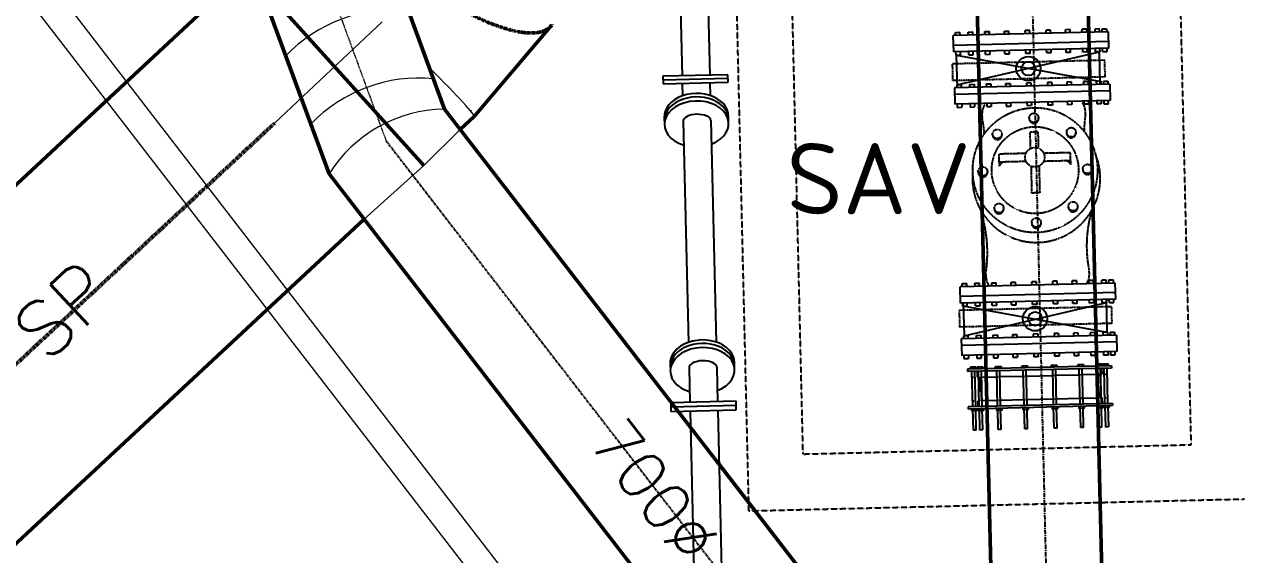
# Model space of a CAD drawing. Header units: inches. Extents: x 0 to 235202, y 0 to 184293.
# Drawn here: x 139176 to 145776, y 121278 to 124143 of the extents above; entities that cross this region are included whole.
import ezdxf
from ezdxf.enums import TextEntityAlignment as Align

# ---------------------------------------------------------------- set-up
doc = ezdxf.new("R2010")
doc.units = ezdxf.units.IN
doc.header["$MEASUREMENT"] = 0
for name, pattern in [('CENTER', [2, 1.25, -0.25, 0.25, -0.25]), ('HIDDEN', [0.375, 0.25, -0.125]), ('PHANTOM2', [1.25, 0.625, -0.125, 0.125, -0.125, 0.125, -0.125])]:
    doc.linetypes.add(name, pattern=pattern)
for name, color, linetype, lineweight in [('.5', 8, 'Continuous', 0), ('DIM', 251, 'Continuous', 0), ('hid', 8, 'HIDDEN', 0), ('PLC WIRE', 7, 'Continuous', 0)]:
    doc.layers.add(name, color=color, linetype=linetype, lineweight=lineweight)
for name, color, linetype in [('1', 1, 'CENTER'), ('GRID_TXT45', 4, 'Continuous'), ('M-X-BKGD', 8, 'Continuous'), ('sleeve type coupling', 1, 'Continuous'), ('steel elbow 45deg', 3, 'Continuous'), ('text', 3, 'Continuous'), ('WINDOW ELEV', 3, 'Continuous')]:
    doc.layers.add(name, color=color, linetype=linetype)
doc.styles.add('ISO', font='isocpeur.ttf')
doc.styles.add('SIMPLEX', font='simplex.shx')
doc.styles.get("Standard").update_dxf_attribs({"font": 'arial.ttf'})
doc.linetypes.add('FENCE_LINE', pattern='A,0.5,-0.1,["X",Standard,S=0.1,R=0,X=-0.02,Y=-0.05],-0.1', length=0.7)

# ---------------------------------------------------------------- blocks, each defined once
blk = doc.blocks.new('FLOOR PLAN REV 2')
at = {"layer": '.5', "color": 8, "linetype": 'CENTER', "ltscale": 5}
blk.add_line((65680.7, 226004.2), (66657.5, 223341.6), dxfattribs=at)
at = {"color": 8, "linetype": 'CENTER', "ltscale": 20}
blk.add_line((70240.4, 220534.4), (70110, 225964.1), dxfattribs=at)
at = {"color": 8}
for p, q in [((69897.1, 223931.2), (69921.4, 223931.8)), ((69897.1, 223931.2), (69921.4, 223931.8)), ((69897.5, 223914), (69897.1, 223931.2)), ((69897.5, 223914), (69897.1, 223931.2)), ((69921.8, 223914.6), (69921.4, 223931.8)), ((69921.8, 223914.6), (69921.4, 223931.8)), ((70002.2, 223933.8), (70026.5, 223934.3)), ((70002.2, 223933.8), (70026.5, 223934.3)), ((70002.6, 223916.5), (70002.2, 223933.8)), ((70002.6, 223916.5), (70002.2, 223933.8)), ((70026.9, 223917.1), (70026.5, 223934.3)), ((70026.9, 223917.1), (70026.5, 223934.3)), ((70139.2, 223937), (70115, 223936.5)), ((70139.2, 223937), (70115, 223936.5)), ((70115.4, 223919.2), (70115, 223936.5)), ((70115.4, 223919.2), (70115, 223936.5)), ((70139.7, 223919.8), (70139.2, 223937)), ((70139.7, 223919.8), (70139.2, 223937)), ((70252, 223939.8), (70227.8, 223939.2)), ((70252, 223939.8), (70227.8, 223939.2)), ((70228.2, 223921.9), (70227.8, 223939.2)), ((70228.2, 223921.9), (70227.8, 223939.2)), ((70252.4, 223922.5), (70252, 223939.8)), ((70252.4, 223922.5), (70252, 223939.8)), ((70357.1, 223942.3), (70332.9, 223941.7)), ((70357.1, 223942.3), (70332.9, 223941.7)), ((70333.3, 223924.5), (70332.9, 223941.7)), ((70333.3, 223924.5), (70332.9, 223941.7)), ((70357.5, 223925), (70357.1, 223942.3)), ((70357.5, 223925), (70357.1, 223942.3)), ((70447.4, 223944.4), (70423.2, 223943.9)), ((70447.4, 223944.4), (70423.2, 223943.9)), ((70423.6, 223926.6), (70423.2, 223943.9)), ((70423.6, 223926.6), (70423.2, 223943.9)), ((70447.8, 223927.2), (70447.4, 223944.4)), ((70447.8, 223927.2), (70447.4, 223944.4)), ((70516.6, 223946.1), (70492.4, 223945.5)), ((70516.6, 223946.1), (70492.4, 223945.5)), ((70492.8, 223928.3), (70492.4, 223945.5)), ((70492.8, 223928.3), (70492.4, 223945.5)), ((70517, 223928.9), (70516.6, 223946.1)), ((70517, 223928.9), (70516.6, 223946.1)), ((70530.6, 223946.4), (70554.9, 223947)), ((70530.6, 223946.4), (70554.9, 223947)), ((70531.1, 223929.2), (70530.6, 223946.4)), ((70531.1, 223929.2), (70530.6, 223946.4)), ((70554.9, 223947), (70555.3, 223929.8)), ((70554.9, 223947), (70555.3, 223929.8)), ((70565.6, 223930), (69725.9, 223909.9)), ((70565.6, 223930), (69725.9, 223909.9)), ((69728, 223821.2), (69725.9, 223909.9)), ((69728, 223821.2), (69725.9, 223909.9)), ((70566.9, 223877.4), (69727.1, 223857.2)), ((70566.9, 223877.4), (69727.1, 223857.2)), ((69737.6, 223927.4), (69761.9, 223928)), ((69737.6, 223927.4), (69761.9, 223928)), ((69738, 223910.2), (69737.6, 223927.4)), ((69738, 223910.2), (69737.6, 223927.4)), ((69762.3, 223910.8), (69761.9, 223928)), ((69762.3, 223910.8), (69761.9, 223928)), ((69806.9, 223929.1), (69831.1, 223929.6)), ((69806.9, 223929.1), (69831.1, 223929.6)), ((69807.3, 223911.8), (69806.9, 223929.1)), ((69807.3, 223911.8), (69806.9, 223929.1)), ((69831.5, 223912.4), (69831.1, 223929.6)), ((69831.5, 223912.4), (69831.1, 223929.6)), ((70567.8, 223841.4), (70565.6, 223930)), ((70567.8, 223841.4), (70565.6, 223930)), ((70567.8, 223841.4), (69728, 223821.2)), ((70567.8, 223841.4), (69728, 223821.2)), ((69740.6, 223804.3), (69740.2, 223821.5)), ((69740.6, 223804.3), (69740.2, 223821.5)), ((69740.6, 223804.3), (69764.8, 223804.9)), ((69740.6, 223804.3), (69764.8, 223804.9)), ((69743.9, 223804.4), (70523.5, 223662.3)), ((69748.2, 223626.4), (69743.9, 223804.4)), ((69743.9, 223804.4), (70523.5, 223662.3)), ((69748.2, 223626.4), (69743.9, 223804.4)), ((69744.4, 223643.6), (70516.2, 223822.9)), ((69744.4, 223643.6), (70516.2, 223822.9)), ((69764.8, 223804.9), (69764.4, 223822.1)), ((69764.8, 223804.9), (69764.4, 223822.1)), ((69809.8, 223806), (69809.4, 223823.2)), ((69809.8, 223806), (69809.4, 223823.2)), ((69809.8, 223806), (69834.1, 223806.5)), ((69809.8, 223806), (69834.1, 223806.5)), ((69834.1, 223806.5), (69833.6, 223823.8)), ((69834.1, 223806.5), (69833.6, 223823.8)), ((69900.1, 223808.1), (69899.7, 223825.4)), ((69900.1, 223808.1), (69899.7, 223825.4)), ((69900.1, 223808.1), (69924.3, 223808.7)), ((69900.1, 223808.1), (69924.3, 223808.7)), ((69924.3, 223808.7), (69923.9, 223825.9)), ((69924.3, 223808.7), (69923.9, 223825.9)), ((70005.2, 223810.7), (70004.8, 223827.9)), ((70005.2, 223810.7), (70004.8, 223827.9)), ((70005.2, 223810.7), (70029.4, 223811.2)), ((70005.2, 223810.7), (70029.4, 223811.2)), ((70029.4, 223811.2), (70029, 223828.5)), ((70029.4, 223811.2), (70029, 223828.5)), ((70118, 223813.4), (70117.6, 223830.6)), ((70118, 223813.4), (70117.6, 223830.6)), ((70142.2, 223813.9), (70118, 223813.4)), ((70142.2, 223813.9), (70118, 223813.4)), ((70142.2, 223813.9), (70141.8, 223831.2)), ((70142.2, 223813.9), (70141.8, 223831.2)), ((70230.8, 223816.1), (70230.3, 223833.3)), ((70230.8, 223816.1), (70230.3, 223833.3)), ((70255, 223816.7), (70230.8, 223816.1)), ((70255, 223816.7), (70230.8, 223816.1)), ((70255, 223816.7), (70254.6, 223833.9)), ((70255, 223816.7), (70254.6, 223833.9)), ((70335.9, 223818.6), (70335.4, 223835.8)), ((70335.9, 223818.6), (70335.4, 223835.8)), ((70360.1, 223819.2), (70335.9, 223818.6)), ((70360.1, 223819.2), (70335.9, 223818.6)), ((70360.1, 223819.2), (70359.7, 223836.4)), ((70360.1, 223819.2), (70359.7, 223836.4)), ((70426.1, 223820.8), (70425.7, 223838)), ((70426.1, 223820.8), (70425.7, 223838)), ((70450.3, 223821.3), (70426.1, 223820.8)), ((70450.3, 223821.3), (70426.1, 223820.8)), ((70450.3, 223821.3), (70449.9, 223838.6)), ((70450.3, 223821.3), (70449.9, 223838.6)), ((70495.4, 223822.4), (70494.9, 223839.7)), ((70495.4, 223822.4), (70494.9, 223839.7)), ((70519.6, 223823), (70495.4, 223822.4)), ((70519.6, 223823), (70495.4, 223822.4)), ((70520.5, 223645), (70516.2, 223822.9)), ((70520.5, 223645), (70516.2, 223822.9)), ((70519.6, 223823), (70519.2, 223840.2)), ((70519.6, 223823), (70519.2, 223840.2)), ((70533.6, 223823.3), (70533.2, 223840.6)), ((70533.6, 223823.3), (70533.2, 223840.6)), ((70533.6, 223823.3), (70557.8, 223823.9)), ((70533.6, 223823.3), (70557.8, 223823.9)), ((70557.8, 223823.9), (70557.4, 223841.2)), ((70557.8, 223823.9), (70557.4, 223841.2)), ((69745.1, 223757.2), (69721.9, 223756.7)), ((69745.1, 223757.2), (69721.9, 223756.7)), ((70545, 223776.4), (70517.4, 223775.8)), ((70545, 223776.4), (70517.4, 223775.8)), ((69747.2, 223666.9), (69724.1, 223666.4)), ((69747.2, 223666.9), (69724.1, 223666.4)), ((70547.2, 223686.2), (70519.5, 223685.5)), ((70547.2, 223686.2), (70519.5, 223685.5)), ((70572.4, 223647.1), (69732.7, 223627)), ((70572.4, 223647.1), (69732.7, 223627)), ((69732.7, 223627), (69734.8, 223539)), ((69732.7, 223627), (69734.8, 223539)), ((70573.3, 223611.1), (69733.5, 223591)), ((70573.3, 223611.1), (69733.5, 223591)), ((69744.4, 223644.5), (69768.6, 223645.1)), ((69744.4, 223644.5), (69768.6, 223645.1)), ((69744.4, 223644.5), (69744.8, 223627.3)), ((69744.4, 223644.5), (69744.8, 223627.3)), ((69768.6, 223645.1), (69769.1, 223627.8)), ((69768.6, 223645.1), (69769.1, 223627.8)), ((69813.7, 223646.1), (69837.9, 223646.7)), ((69813.7, 223646.1), (69837.9, 223646.7)), ((69813.7, 223646.1), (69814.1, 223628.9)), ((69813.7, 223646.1), (69814.1, 223628.9)), ((69837.9, 223646.7), (69838.3, 223629.5)), ((69837.9, 223646.7), (69838.3, 223629.5)), ((69903.9, 223648.3), (69928.2, 223648.9)), ((69903.9, 223648.3), (69928.2, 223648.9)), ((69903.9, 223648.3), (69904.3, 223631.1)), ((69903.9, 223648.3), (69904.3, 223631.1)), ((69928.2, 223648.9), (69928.6, 223631.7)), ((69928.2, 223648.9), (69928.6, 223631.7)), ((70009, 223650.8), (70033.3, 223651.4)), ((70009, 223650.8), (70033.3, 223651.4)), ((70009, 223650.8), (70009.4, 223633.6)), ((70009, 223650.8), (70009.4, 223633.6)), ((70033.3, 223651.4), (70033.7, 223634.2)), ((70033.3, 223651.4), (70033.7, 223634.2)), ((70146, 223654.1), (70121.8, 223653.5)), ((70146, 223654.1), (70121.8, 223653.5)), ((70121.8, 223653.5), (70122.2, 223636.3)), ((70121.8, 223653.5), (70122.2, 223636.3)), ((70146, 223654.1), (70146.5, 223636.9)), ((70146, 223654.1), (70146.5, 223636.9)), ((70258.8, 223656.8), (70234.6, 223656.3)), ((70258.8, 223656.8), (70234.6, 223656.3)), ((70234.6, 223656.3), (70235, 223639)), ((70234.6, 223656.3), (70235, 223639)), ((70258.8, 223656.8), (70259.2, 223639.6)), ((70258.8, 223656.8), (70259.2, 223639.6)), ((70363.9, 223659.4), (70339.7, 223658.8)), ((70363.9, 223659.4), (70339.7, 223658.8)), ((70339.7, 223658.8), (70340.1, 223641.5)), ((70339.7, 223658.8), (70340.1, 223641.5)), ((70363.9, 223659.4), (70364.3, 223642.1)), ((70363.9, 223659.4), (70364.3, 223642.1)), ((70454.2, 223661.5), (70429.9, 223660.9)), ((70454.2, 223661.5), (70429.9, 223660.9)), ((70429.9, 223660.9), (70430.4, 223643.7)), ((70429.9, 223660.9), (70430.4, 223643.7)), ((70454.2, 223661.5), (70454.6, 223644.3)), ((70454.2, 223661.5), (70454.6, 223644.3)), ((70523.4, 223663.2), (70499.2, 223662.6)), ((70523.4, 223663.2), (70499.2, 223662.6)), ((70499.2, 223662.6), (70499.6, 223645.4)), ((70499.2, 223662.6), (70499.6, 223645.4)), ((70523.4, 223663.2), (70523.8, 223646)), ((70523.4, 223663.2), (70523.8, 223646)), ((70537.4, 223663.5), (70561.7, 223664.1)), ((70537.4, 223663.5), (70561.7, 223664.1)), ((70537.4, 223663.5), (70537.8, 223646.3)), ((70537.4, 223663.5), (70537.8, 223646.3)), ((70561.7, 223664.1), (70562.1, 223646.9)), ((70561.7, 223664.1), (70562.1, 223646.9)), ((70572.4, 223647.1), (70574.5, 223559.2)), ((70572.4, 223647.1), (70574.5, 223559.2)), ((70574.5, 223559.2), (69734.8, 223539)), ((70574.5, 223559.2), (69734.8, 223539)), ((69746.9, 223539.3), (69747.4, 223522)), ((69746.9, 223539.3), (69747.4, 223522)), ((69771.2, 223539.9), (69771.6, 223522.6)), ((69771.2, 223539.9), (69771.6, 223522.6)), ((69816.2, 223540.9), (69816.6, 223523.7)), ((69816.2, 223540.9), (69816.6, 223523.7)), ((69840.4, 223541.5), (69840.8, 223524.3)), ((69840.4, 223541.5), (69840.8, 223524.3)), ((69906.4, 223543.1), (69906.9, 223525.9)), ((69906.4, 223543.1), (69906.9, 223525.9)), ((69930.7, 223543.7), (69931.1, 223526.5)), ((69930.7, 223543.7), (69931.1, 223526.5)), ((70011.5, 223545.6), (70012, 223528.4)), ((70011.5, 223545.6), (70012, 223528.4)), ((70035.8, 223546.2), (70036.2, 223529)), ((70035.8, 223546.2), (70036.2, 223529)), ((70124.3, 223548.3), (70124.7, 223531.1)), ((70124.3, 223548.3), (70124.7, 223531.1)), ((70148.6, 223548.9), (70149, 223531.7)), ((70148.6, 223548.9), (70149, 223531.7)), ((70237.1, 223551), (70237.5, 223533.8)), ((70237.1, 223551), (70237.5, 223533.8)), ((70261.4, 223551.6), (70261.8, 223534.4)), ((70261.4, 223551.6), (70261.8, 223534.4)), ((70342.2, 223553.6), (70342.6, 223536.3)), ((70342.2, 223553.6), (70342.6, 223536.3)), ((70366.9, 223536.9), (70342.6, 223536.3)), ((70366.9, 223536.9), (70342.6, 223536.3)), ((70366.5, 223554.2), (70366.9, 223536.9)), ((70366.5, 223554.2), (70366.9, 223536.9)), ((70432.5, 223555.7), (70432.9, 223538.5)), ((70432.5, 223555.7), (70432.9, 223538.5)), ((70457.1, 223539.1), (70432.9, 223538.5)), ((70457.1, 223539.1), (70432.9, 223538.5)), ((70456.7, 223556.3), (70457.1, 223539.1)), ((70456.7, 223556.3), (70457.1, 223539.1)), ((70501.7, 223557.4), (70502.1, 223540.2)), ((70501.7, 223557.4), (70502.1, 223540.2)), ((70526.4, 223540.8), (70502.1, 223540.2)), ((70526.4, 223540.8), (70502.1, 223540.2)), ((70526, 223558), (70526.4, 223540.8)), ((70526, 223558), (70526.4, 223540.8)), ((70540, 223558.3), (70540.4, 223541.1)), ((70540, 223558.3), (70540.4, 223541.1)), ((70540.4, 223541.1), (70564.6, 223541.7)), ((70540.4, 223541.1), (70564.6, 223541.7)), ((70564.6, 223541.7), (70564.2, 223558.9)), ((70564.6, 223541.7), (70564.2, 223558.9)), ((69747.4, 223522), (69771.6, 223522.6)), ((69747.4, 223522), (69771.6, 223522.6)), ((69816.6, 223523.7), (69840.8, 223524.3)), ((69816.6, 223523.7), (69840.8, 223524.3)), ((69906.9, 223525.9), (69931.1, 223526.5)), ((69906.9, 223525.9), (69931.1, 223526.5)), ((70012, 223528.4), (70036.2, 223529)), ((70012, 223528.4), (70036.2, 223529)), ((70149, 223531.7), (70124.7, 223531.1)), ((70149, 223531.7), (70124.7, 223531.1)), ((70261.8, 223534.4), (70237.5, 223533.8)), ((70261.8, 223534.4), (70237.5, 223533.8)), ((70601.9, 222572.5), (69762.1, 222552.4)), ((70601.9, 222572.5), (69762.1, 222552.4)), ((69764.3, 222464.4), (69762.1, 222552.4)), ((69764.3, 222464.4), (69762.1, 222552.4)), ((69773.9, 222569.9), (69798.1, 222570.5)), ((69773.9, 222569.9), (69798.1, 222570.5)), ((69774.3, 222552.7), (69773.9, 222569.9)), ((69774.3, 222552.7), (69773.9, 222569.9)), ((69798.5, 222553.2), (69798.1, 222570.5)), ((69798.5, 222553.2), (69798.1, 222570.5)), ((69843.1, 222571.6), (69867.4, 222572.1)), ((69843.1, 222571.6), (69867.4, 222572.1)), ((69843.6, 222554.3), (69843.1, 222571.6)), ((69843.6, 222554.3), (69843.1, 222571.6)), ((69867.8, 222554.9), (69867.4, 222572.1)), ((69867.8, 222554.9), (69867.4, 222572.1)), ((69933.4, 222573.7), (69957.6, 222574.3)), ((69933.4, 222573.7), (69957.6, 222574.3)), ((69933.8, 222556.5), (69933.4, 222573.7)), ((69933.8, 222556.5), (69933.4, 222573.7)), ((69958, 222557.1), (69957.6, 222574.3)), ((69958, 222557.1), (69957.6, 222574.3)), ((70038.5, 222576.2), (70062.7, 222576.8)), ((70038.5, 222576.2), (70062.7, 222576.8)), ((70038.9, 222559), (70038.5, 222576.2)), ((70038.9, 222559), (70038.5, 222576.2)), ((70063.1, 222559.6), (70062.7, 222576.8)), ((70063.1, 222559.6), (70062.7, 222576.8)), ((70175.5, 222579.5), (70151.3, 222579)), ((70175.5, 222579.5), (70151.3, 222579)), ((70151.7, 222561.7), (70151.3, 222579)), ((70151.7, 222561.7), (70151.3, 222579)), ((70175.9, 222562.3), (70175.5, 222579.5)), ((70175.9, 222562.3), (70175.5, 222579.5)), ((70288.3, 222582.2), (70264.1, 222581.7)), ((70288.3, 222582.2), (70264.1, 222581.7)), ((70264.5, 222564.4), (70264.1, 222581.7)), ((70264.5, 222564.4), (70264.1, 222581.7)), ((70288.7, 222565), (70288.3, 222582.2)), ((70288.7, 222565), (70288.3, 222582.2)), ((70393.4, 222584.8), (70369.2, 222584.2)), ((70393.4, 222584.8), (70369.2, 222584.2)), ((70369.6, 222567), (70369.2, 222584.2)), ((70369.6, 222567), (70369.2, 222584.2)), ((70393.8, 222567.5), (70393.4, 222584.8)), ((70393.8, 222567.5), (70393.4, 222584.8)), ((70483.7, 222586.9), (70459.4, 222586.4)), ((70483.7, 222586.9), (70459.4, 222586.4)), ((70459.8, 222569.1), (70459.4, 222586.4)), ((70459.8, 222569.1), (70459.4, 222586.4)), ((70484.1, 222569.7), (70483.7, 222586.9)), ((70484.1, 222569.7), (70483.7, 222586.9)), ((70552.9, 222588.6), (70528.7, 222588)), ((70552.9, 222588.6), (70528.7, 222588)), ((70529.1, 222570.8), (70528.7, 222588)), ((70529.1, 222570.8), (70528.7, 222588)), ((70553.3, 222571.4), (70552.9, 222588.6)), ((70553.3, 222571.4), (70552.9, 222588.6)), ((70566.9, 222588.9), (70591.1, 222589.5)), ((70566.9, 222588.9), (70591.1, 222589.5)), ((70567.3, 222571.7), (70566.9, 222588.9)), ((70567.3, 222571.7), (70566.9, 222588.9)), ((70591.1, 222589.5), (70591.6, 222572.3)), ((70591.1, 222589.5), (70591.6, 222572.3)), ((70604, 222484.6), (70601.9, 222572.5)), ((70604, 222484.6), (70601.9, 222572.5)), ((70603.2, 222520.5), (69763.4, 222500.4)), ((70603.2, 222520.5), (69763.4, 222500.4)), ((70604, 222484.6), (69764.3, 222464.4)), ((70604, 222484.6), (69764.3, 222464.4)), ((70372.1, 222461.8), (70371.7, 222479)), ((70372.1, 222461.8), (70371.7, 222479)), ((70396.3, 222462.3), (70395.9, 222479.6)), ((70396.3, 222462.3), (70395.9, 222479.6)), ((70462.4, 222463.9), (70461.9, 222481.1)), ((70462.4, 222463.9), (70461.9, 222481.1)), ((70486.6, 222464.5), (70486.2, 222481.7)), ((70486.6, 222464.5), (70486.2, 222481.7)), ((70531.6, 222465.6), (70531.2, 222482.8)), ((70531.6, 222465.6), (70531.2, 222482.8)), ((70552, 222484.2), (70556.3, 222306.3)), ((70552, 222484.2), (70556.3, 222306.3)), ((70555.8, 222466.2), (70555.4, 222483.4)), ((70555.8, 222466.2), (70555.4, 222483.4)), ((70569.8, 222466.5), (70569.4, 222483.7)), ((70569.8, 222466.5), (70569.4, 222483.7)), ((70594.1, 222467.1), (70593.7, 222484.3)), ((70594.1, 222467.1), (70593.7, 222484.3)), ((69780.7, 222425.2), (69757.6, 222424.6)), ((69780.7, 222425.2), (69757.6, 222424.6)), ((69776.8, 222447.5), (69776.4, 222464.7)), ((69776.8, 222447.5), (69776.4, 222464.7)), ((69776.8, 222448.3), (70556.3, 222306.3)), ((69776.8, 222448.3), (70556.3, 222306.3)), ((69776.8, 222447.5), (69801.1, 222448)), ((69776.8, 222447.5), (69801.1, 222448)), ((69779.8, 222465.7), (69784, 222287.7)), ((69779.8, 222465.7), (69784, 222287.7)), ((69784, 222287.7), (70555.8, 222467.1)), ((69784, 222287.7), (70555.8, 222467.1)), ((69801.1, 222448), (69800.6, 222465.3)), ((69801.1, 222448), (69800.6, 222465.3)), ((69846.1, 222449.1), (69845.7, 222466.4)), ((69846.1, 222449.1), (69845.7, 222466.4)), ((69846.1, 222449.1), (69870.3, 222449.7)), ((69846.1, 222449.1), (69870.3, 222449.7)), ((69870.3, 222449.7), (69869.9, 222466.9)), ((69870.3, 222449.7), (69869.9, 222466.9)), ((69936.3, 222451.3), (69935.9, 222468.5)), ((69936.3, 222451.3), (69935.9, 222468.5)), ((69936.3, 222451.3), (69960.6, 222451.9)), ((69936.3, 222451.3), (69960.6, 222451.9)), ((69960.6, 222451.9), (69960.2, 222469.1)), ((69960.6, 222451.9), (69960.2, 222469.1)), ((70041.4, 222453.8), (70041, 222471)), ((70041.4, 222453.8), (70041, 222471)), ((70041.4, 222453.8), (70065.7, 222454.4)), ((70041.4, 222453.8), (70065.7, 222454.4)), ((70065.7, 222454.4), (70065.3, 222471.6)), ((70065.7, 222454.4), (70065.3, 222471.6)), ((70154.2, 222456.5), (70153.8, 222473.7)), ((70154.2, 222456.5), (70153.8, 222473.7)), ((70178.5, 222457.1), (70154.2, 222456.5)), ((70178.5, 222457.1), (70154.2, 222456.5)), ((70178.5, 222457.1), (70178, 222474.3)), ((70178.5, 222457.1), (70178, 222474.3)), ((70267, 222459.2), (70266.6, 222476.5)), ((70267, 222459.2), (70266.6, 222476.5)), ((70291.2, 222459.8), (70267, 222459.2)), ((70291.2, 222459.8), (70267, 222459.2)), ((70291.2, 222459.8), (70290.8, 222477)), ((70291.2, 222459.8), (70290.8, 222477)), ((70396.3, 222462.3), (70372.1, 222461.8)), ((70396.3, 222462.3), (70372.1, 222461.8)), ((70486.6, 222464.5), (70462.4, 222463.9)), ((70486.6, 222464.5), (70462.4, 222463.9)), ((70555.8, 222466.2), (70531.6, 222465.6)), ((70555.8, 222466.2), (70531.6, 222465.6)), ((70580.7, 222444.4), (70553, 222443.7)), ((70580.7, 222444.4), (70553, 222443.7)), ((70569.8, 222466.5), (70594.1, 222467.1)), ((70569.8, 222466.5), (70594.1, 222467.1)), ((70582.9, 222354.1), (70555.2, 222353.4)), ((70582.9, 222354.1), (70555.2, 222353.4)), ((69782.9, 222334.9), (69759.7, 222334.3)), ((69782.9, 222334.9), (69759.7, 222334.3)), ((70608.7, 222290.3), (69768.9, 222270.1)), ((70608.7, 222290.3), (69768.9, 222270.1)), ((69780.7, 222287.6), (69804.9, 222288.2)), ((69780.7, 222287.6), (69804.9, 222288.2)), ((69780.7, 222287.6), (69781.1, 222270.4)), ((69780.7, 222287.6), (69781.1, 222270.4)), ((69804.9, 222288.2), (69805.3, 222271)), ((69804.9, 222288.2), (69805.3, 222271)), ((69849.9, 222289.3), (69874.2, 222289.9)), ((69849.9, 222289.3), (69874.2, 222289.9)), ((69849.9, 222289.3), (69850.3, 222272.1)), ((69849.9, 222289.3), (69850.3, 222272.1)), ((69874.2, 222289.9), (69874.6, 222272.7)), ((69874.2, 222289.9), (69874.6, 222272.7)), ((69940.2, 222291.5), (69964.4, 222292)), ((69940.2, 222291.5), (69964.4, 222292)), ((69940.2, 222291.5), (69940.6, 222274.2)), ((69940.2, 222291.5), (69940.6, 222274.2)), ((69964.4, 222292), (69964.8, 222274.8)), ((69964.4, 222292), (69964.8, 222274.8)), ((70045.3, 222294), (70069.5, 222294.6)), ((70045.3, 222294), (70069.5, 222294.6)), ((70045.3, 222294), (70045.7, 222276.8)), ((70045.3, 222294), (70045.7, 222276.8)), ((70069.5, 222294.6), (70069.9, 222277.3)), ((70069.5, 222294.6), (70069.9, 222277.3)), ((70182.3, 222297.3), (70158.1, 222296.7)), ((70182.3, 222297.3), (70158.1, 222296.7)), ((70158.1, 222296.7), (70158.5, 222279.5)), ((70158.1, 222296.7), (70158.5, 222279.5)), ((70182.3, 222297.3), (70182.7, 222280.1)), ((70182.3, 222297.3), (70182.7, 222280.1)), ((70295.1, 222300), (70270.8, 222299.4)), ((70295.1, 222300), (70270.8, 222299.4)), ((70270.8, 222299.4), (70271.3, 222282.2)), ((70270.8, 222299.4), (70271.3, 222282.2)), ((70295.1, 222300), (70295.5, 222282.8)), ((70295.1, 222300), (70295.5, 222282.8)), ((70400.2, 222302.5), (70375.9, 222301.9)), ((70400.2, 222302.5), (70375.9, 222301.9)), ((70375.9, 222301.9), (70376.4, 222284.7)), ((70375.9, 222301.9), (70376.4, 222284.7)), ((70400.2, 222302.5), (70400.6, 222285.3)), ((70400.2, 222302.5), (70400.6, 222285.3)), ((70490.4, 222304.7), (70466.2, 222304.1)), ((70490.4, 222304.7), (70466.2, 222304.1)), ((70466.2, 222304.1), (70466.6, 222286.9)), ((70466.2, 222304.1), (70466.6, 222286.9)), ((70490.4, 222304.7), (70490.8, 222287.4)), ((70490.4, 222304.7), (70490.8, 222287.4)), ((70559.7, 222306.3), (70535.4, 222305.8)), ((70559.7, 222306.3), (70535.4, 222305.8)), ((70535.4, 222305.8), (70535.9, 222288.5)), ((70535.4, 222305.8), (70535.9, 222288.5)), ((70559.7, 222306.3), (70560.1, 222289.1)), ((70559.7, 222306.3), (70560.1, 222289.1)), ((70573.7, 222306.7), (70597.9, 222307.3)), ((70573.7, 222306.7), (70597.9, 222307.3)), ((70573.7, 222306.7), (70574.1, 222289.4)), ((70573.7, 222306.7), (70574.1, 222289.4)), ((70597.9, 222307.3), (70598.3, 222290)), ((70597.9, 222307.3), (70598.3, 222290)), ((70608.7, 222290.3), (70610.8, 222201.6)), ((70608.7, 222290.3), (70610.8, 222201.6)), ((69768.9, 222270.1), (69771.1, 222181.5)), ((69768.9, 222270.1), (69771.1, 222181.5)), ((70609.5, 222254.3), (69769.8, 222234.1)), ((70609.5, 222254.3), (69769.8, 222234.1)), ((70610.8, 222201.6), (69771.1, 222181.5)), ((70610.8, 222201.6), (69771.1, 222181.5)), ((69783.2, 222181.8), (69783.6, 222164.5)), ((69783.2, 222181.8), (69783.6, 222164.5)), ((69783.6, 222164.5), (69807.9, 222165.1)), ((69783.6, 222164.5), (69807.9, 222165.1)), ((69807.4, 222182.4), (69807.9, 222165.1)), ((69807.4, 222182.4), (69807.9, 222165.1)), ((69852.5, 222183.4), (69852.9, 222166.2)), ((69852.5, 222183.4), (69852.9, 222166.2)), ((69852.9, 222166.2), (69877.1, 222166.8)), ((69852.9, 222166.2), (69877.1, 222166.8)), ((69876.7, 222184), (69877.1, 222166.8)), ((69876.7, 222184), (69877.1, 222166.8)), ((69942.7, 222185.6), (69943.1, 222168.4)), ((69942.7, 222185.6), (69943.1, 222168.4)), ((69943.1, 222168.4), (69967.4, 222169)), ((69943.1, 222168.4), (69967.4, 222169)), ((69966.9, 222186.2), (69967.4, 222169)), ((69966.9, 222186.2), (69967.4, 222169)), ((70047.8, 222188.1), (70048.2, 222170.9)), ((70047.8, 222188.1), (70048.2, 222170.9)), ((70048.2, 222170.9), (70072.5, 222171.5)), ((70048.2, 222170.9), (70072.5, 222171.5)), ((70072, 222188.7), (70072.5, 222171.5)), ((70072, 222188.7), (70072.5, 222171.5)), ((70160.6, 222190.8), (70161, 222173.6)), ((70160.6, 222190.8), (70161, 222173.6)), ((70185.2, 222174.2), (70161, 222173.6)), ((70185.2, 222174.2), (70161, 222173.6)), ((70184.8, 222191.4), (70185.2, 222174.2)), ((70184.8, 222191.4), (70185.2, 222174.2)), ((70273.4, 222193.5), (70273.8, 222176.3)), ((70273.4, 222193.5), (70273.8, 222176.3)), ((70298, 222176.9), (70273.8, 222176.3)), ((70298, 222176.9), (70273.8, 222176.3)), ((70297.6, 222194.1), (70298, 222176.9)), ((70297.6, 222194.1), (70298, 222176.9)), ((70378.5, 222196.1), (70378.9, 222178.8)), ((70378.5, 222196.1), (70378.9, 222178.8)), ((70403.1, 222179.4), (70378.9, 222178.8)), ((70403.1, 222179.4), (70378.9, 222178.8)), ((70402.7, 222196.6), (70403.1, 222179.4)), ((70402.7, 222196.6), (70403.1, 222179.4)), ((70468.7, 222198.2), (70469.2, 222181)), ((70468.7, 222198.2), (70469.2, 222181)), ((70493.4, 222181.6), (70469.2, 222181)), ((70493.4, 222181.6), (70469.2, 222181)), ((70493, 222198.8), (70493.4, 222181.6)), ((70493, 222198.8), (70493.4, 222181.6)), ((70538, 222199.9), (70538.4, 222182.7)), ((70538, 222199.9), (70538.4, 222182.7)), ((70562.6, 222183.2), (70538.4, 222182.7)), ((70562.6, 222183.2), (70538.4, 222182.7)), ((70562.2, 222200.5), (70562.6, 222183.2)), ((70562.2, 222200.5), (70562.6, 222183.2)), ((70576.2, 222200.8), (70576.6, 222183.6)), ((70576.2, 222200.8), (70576.6, 222183.6)), ((70576.6, 222183.6), (70600.9, 222184.2)), ((70576.6, 222183.6), (70600.9, 222184.2)), ((70600.9, 222184.2), (70600.5, 222201.4)), ((70600.9, 222184.2), (70600.5, 222201.4))]:
    blk.add_line(p, q, dxfattribs=at)
at = {"color": 8, "linetype": 'HIDDEN'}
for p, q in [((69724.1, 223666.4), (69721.9, 223756.7)), ((69724.1, 223666.4), (69721.9, 223756.7)), ((70517.4, 223775.8), (69745.1, 223757.2)), ((70517.4, 223775.8), (69745.1, 223757.2)), ((70547.2, 223686.2), (70545, 223776.4)), ((70547.2, 223686.2), (70545, 223776.4)), ((70519.5, 223685.5), (69747.2, 223666.9)), ((70519.5, 223685.5), (69747.2, 223666.9)), ((69757.6, 222424.6), (69759.7, 222334.3)), ((69757.6, 222424.6), (69759.7, 222334.3)), ((70553, 222443.7), (69780.7, 222425.2)), ((70553, 222443.7), (69780.7, 222425.2)), ((70580.7, 222444.4), (70582.9, 222354.1)), ((70580.7, 222444.4), (70582.9, 222354.1)), ((70555.2, 222353.4), (69782.9, 222334.9)), ((70555.2, 222353.4), (69782.9, 222334.9))]:
    blk.add_line(p, q, dxfattribs=at)
at = {"color": 8, "linetype": 'PHANTOM2', "ltscale": 20}
blk.add_line((66657.5, 223341.6), (70165.4, 218809.2), dxfattribs=at)
at = {"color": 8}
for centre, radius in [((70132.1, 223731.4), 65.7), ((70132.1, 223731.4), 65.7), ((70132.1, 223731.4), 37.5), ((70132.1, 223731.4), 37.5), ((70168.2, 222379.3), 65.7), ((70168.2, 222379.3), 65.7), ((70168.2, 222379.3), 37.5), ((70168.2, 222379.3), 37.5)]:
    blk.add_circle(centre, radius, dxfattribs=at)
at = {"layer": '1', "color": 8, "linetype": 'HIDDEN', "ltscale": 5}
for p, q in [((68620.6, 221340.8), (68536.6, 224839.4)), ((71012.7, 221698.4), (70943.1, 224597.1)), ((68913.3, 221648), (68843.7, 224546.7)), ((68913.3, 221648), (71012.7, 221698.4)), ((68620.6, 221340.8), (71301.2, 221405.2))]:
    blk.add_line(p, q, dxfattribs=at)
at = {"layer": '1', "color": 8}
for p, q in [((70185.2, 223388.9), (70141.6, 223387.8)), ((70185.2, 223388.9), (70141.6, 223387.8)), ((70143.8, 223299.5), (70141.6, 223387.8)), ((70143.8, 223299.5), (70141.6, 223387.8)), ((70187.3, 223300.6), (70185.2, 223388.9)), ((70187.3, 223300.6), (70185.2, 223388.9)), ((70118.3, 223272.8), (69973.2, 223269.3)), ((70118.3, 223272.8), (69973.2, 223269.3)), ((70214, 223275.1), (70359.1, 223278.6)), ((70214, 223275.1), (70359.1, 223278.6)), ((70360.1, 223235.1), (70359.1, 223278.6)), ((70360.1, 223235.1), (70359.1, 223278.6)), ((69974.2, 223225.8), (69973.2, 223269.3)), ((69974.2, 223225.8), (69973.2, 223269.3)), ((70119.3, 223229.3), (69974.2, 223225.8)), ((70119.3, 223229.3), (69974.2, 223225.8)), ((69974.2, 223225.8), (69974.7, 223204.3)), ((69974.2, 223225.8), (69974.7, 223204.3)), ((70189.6, 223204.9), (70193.1, 223059.8)), ((70189.6, 223204.9), (70193.1, 223059.8)), ((70215, 223231.6), (70360.1, 223235.1)), ((70215, 223231.6), (70360.1, 223235.1)), ((70360.1, 223235.1), (70360.7, 223213.6)), ((70360.1, 223235.1), (70360.7, 223213.6)), ((70146.1, 223203.8), (70149.5, 223058.7)), ((70146.1, 223203.8), (70149.5, 223058.7)), ((70193.1, 223059.8), (70149.5, 223058.7)), ((70193.1, 223059.8), (70149.5, 223058.7))]:
    blk.add_line(p, q, dxfattribs=at)
for centre, radius in [((70168.3, 223182.6), 337.5), ((70168.3, 223182.6), 337.5), ((70161.5, 223465.8), 24.9), ((70161.5, 223465.8), 24.9), ((70168.3, 223182.6), 234.7), ((70168.3, 223182.6), 234.7), ((69963.3, 223378.1), 24.9), ((69963.3, 223378.1), 24.9), ((70363.8, 223387.7), 24.9), ((70363.8, 223387.7), 24.9), ((70166.7, 223252.2), 52.6), ((70166.7, 223252.2), 52.6), ((70451.5, 223189.4), 24.9), ((70451.5, 223189.4), 24.9), ((69885.2, 223175.8), 24.9), ((69885.2, 223175.8), 24.9), ((70373.4, 222987.2), 24.9), ((70373.4, 222987.2), 24.9), ((69972.9, 222977.6), 24.9), ((69972.9, 222977.6), 24.9), ((70175.1, 222899.5), 24.9), ((70175.1, 222899.5), 24.9)]:
    blk.add_circle(centre, radius, dxfattribs=at)
for centre, radius, start, end in [((69995.1, 223481.1), 114.4, 151.65722, 186.65723), ((69995.1, 223481.1), 114.4, 151.65722, 186.65723), ((70334.5, 223492.1), 106.4, 354.23003, 31.75049), ((70334.5, 223492.1), 106.4, 354.23003, 31.75049), ((71121.2, 223377.8), 688.7, 171.34911, 178.78127), ((71121.2, 223377.8), 688.7, 171.34911, 178.78127), ((69150.8, 223320.5), 745.4, 4.51201, 11.40091), ((69150.8, 223320.5), 745.4, 4.51201, 11.40091), ((70161.7, 223460.8), 25.4, 169.93095, 12.82004), ((70161.7, 223460.8), 25.4, 169.93095, 12.82004), ((69963.4, 223373), 25.4, 169.93095, 12.82004), ((69963.4, 223373), 25.4, 169.93095, 12.82004), ((70363.9, 223382.6), 25.4, 169.93095, 12.82004), ((70363.9, 223382.6), 25.4, 169.93095, 12.82004), ((70174.8, 223137.7), 345.8, 173.88039, 22.49914), ((70174.8, 223137.7), 345.8, 173.88039, 22.49914), ((70007.4, 223191.9), 35, 98.39712, 159.08503), ((70007.4, 223191.9), 35, 98.39712, 159.08503), ((70328.6, 223199.6), 35, 23.66596, 84.35388), ((70328.6, 223199.6), 35, 23.66596, 84.35388), ((69885.3, 223170.8), 25.4, 169.93095, 12.82004), ((69885.3, 223170.8), 25.4, 169.93095, 12.82004), ((70451.6, 223184.4), 25.4, 169.93095, 12.82004), ((70451.6, 223184.4), 25.4, 169.93095, 12.82004), ((69164.8, 222736.6), 745.4, 351.35008, 18.08825), ((69164.8, 222736.6), 745.4, 351.35008, 18.08825), ((69973, 222972.6), 25.4, 169.93095, 12.82004), ((69973, 222972.6), 25.4, 169.93095, 12.82004), ((70373.5, 222982.2), 25.4, 169.93095, 12.82004), ((70373.5, 222982.2), 25.4, 169.93095, 12.82004), ((71135.7, 222773.9), 688.7, 164.0075, 191.40188), ((71135.7, 222773.9), 688.7, 164.0075, 191.40188), ((70175.3, 222894.4), 25.4, 169.93095, 12.82004), ((70175.3, 222894.4), 25.4, 169.93095, 12.82004), ((70015.9, 222616.7), 114.4, 176.09376, 211.09378), ((70015.9, 222616.7), 114.4, 176.09376, 211.09378), ((70355.4, 222622), 106.4, 331.0005, 8.52096), ((70355.4, 222622), 106.4, 331.0005, 8.52096)]:
    blk.add_arc(centre, radius, start, end, dxfattribs=at)
at = {"layer": 'DIM', "color": 8, "linetype": 'Continuous', "ltscale": 25}
blk.add_line((95240.9, 184797.7), (56488.5, 235024.3), dxfattribs=at)
at = {"layer": 'DIM', "color": 8, "linetype": 'FENCE_LINE', "ltscale": 25}
blk.add_line((95051.5, 184797.7), (56369.7, 234932.7), dxfattribs=at)
at = {"layer": 'DIM', "color": 8, "lineweight": 50}
for p, q in [((65987, 226201.6), (66973.9, 223511.4)), ((65378.1, 225809), (66349.2, 223161.8)), ((69930, 220964), (69826.9, 225257.5)), ((69930, 220964), (69826.9, 225257.1)), ((70532, 220887.4), (70426.8, 225271.5)), ((70532, 220887.4), (70426.8, 225271.5)), ((61525.1, 220187.2), (65934.1, 224293.3)), ((65905.5, 224266.7), (66861.1, 223208.4)), ((67135.1, 223472.7), (67549.5, 223960.6)), ((67135.1, 223472.7), (67549.5, 223960.6)), ((66973.9, 223511.4), (69455, 220305.6)), ((67058.9, 223401.6), (67134.9, 223472.5)), ((67058.9, 223401.6), (67134.9, 223472.5)), ((66349.2, 223161.8), (69758.2, 218754.6)), ((62470.2, 219128.4), (66538.5, 222917.1)), ((68458.9, 221592.7), (69455, 220305.6))]:
    blk.add_line(p, q, dxfattribs=at)
at = {"layer": 'DIM', "color": 8, "linetype": 'Continuous'}
blk.add_line((66637.2, 223984.5), (66055, 223436.3), dxfattribs=at)
at = {"layer": 'DIM', "color": 8, "linetype": 'PHANTOM2', "lineweight": 50, "ltscale": 20}
blk.add_line((61986.6, 219647.7), (66054.9, 223436.4), dxfattribs=at)
at = {"layer": 'DIM', "color": 8}
for p, q in [((66861.1, 223208.4), (67058.9, 223401.6)), ((66538.5, 222917.1), (66861.1, 223208.4))]:
    blk.add_line(p, q, dxfattribs=at)
at = {"layer": 'DIM', "color": 8, "linetype": 'Continuous', "ltscale": 10}
for p, q in [((69896.8, 222349.2), (69890.2, 222623)), ((70496.6, 222363.6), (70490, 222637.4)), ((70501.5, 222160.3), (70496.9, 222351.6)), ((70501.5, 222160.3), (70496.9, 222351.6)), ((69901.6, 222145.9), (69897, 222337.2)), ((69901.6, 222145.9), (69897, 222337.2)), ((69905.4, 221987.4), (69901.9, 222133.9)), ((69905.4, 221987.4), (69901.9, 222133.9)), ((69905.4, 221987.4), (69901.9, 222133.9)), ((69905.4, 221987.4), (69901.9, 222133.9)), ((69905.4, 221987.4), (69901.9, 222133.9)), ((70505.3, 222001.8), (70501.7, 222148.3)), ((70505.3, 222001.8), (70501.7, 222148.3))]:
    blk.add_line(p, q, dxfattribs=at)
at = {"layer": 'DIM', "color": 8, "ltscale": 2000}
for centre, radius, start, end in [((66699.1, 223243.6), 806.5, 84.4078, 136.38747), ((66834.7, 222874), 806.5, 84.4078, 136.38747), ((66982.4, 222766.1), 746.7, 90.69259, 147.99778)]:
    blk.add_arc(centre, radius, start, end, dxfattribs=at)
at = {"layer": 'DIM', "color": 8, "linetype": 'PHANTOM2', "lineweight": 50, "ltscale": 20}
for major_axis, ratio, start_param, end_param in [((571, -423.4), 0.337663, 4.388108, 5.958551), ((-571, 423.4), 0.337663, 2.817312, 3.163877), ((571, -423.4), 0.337686, 5.958873, 5.958932)]:
    blk.add_ellipse((66982.7, 224389.3), major_axis=major_axis, ratio=ratio, start_param=start_param, end_param=end_param, dxfattribs=at)
at = {"layer": 'DIM', "color": 8}
for centre, major_axis, ratio, start_param, end_param in [((66982.7, 224389.3), (571, -423.4), 0.337663, 4.388108, 5.958551), ((66982.7, 224389.3), (-571, 423.4), 0.337663, 2.817312, 3.163877), ((66621.1, 223963.5), (-513.8, 491), 0.036941, 3.139435, 4.194849)]:
    blk.add_ellipse(centre, major_axis=major_axis, ratio=ratio, start_param=start_param, end_param=end_param, dxfattribs=at)
at = {"layer": 'DIM', "color": 8, "lineweight": 50}
for centre, major_axis, ratio, start_param, end_param in [((66982.7, 224389.3), (571, -423.4), 0.337686, 5.958873, 5.958932), ((66621.1, 223963.5), (-513.8, 491), 0.036946, 3.445658, 3.445736), ((66621.1, 223963.5), (-513.8, 491), 0.036946, 3.445658, 3.445736)]:
    blk.add_ellipse(centre, major_axis=major_axis, ratio=ratio, start_param=start_param, end_param=end_param, dxfattribs=at)
at = {"layer": 'DIM', "color": 8, "linetype": 'PHANTOM2', "lineweight": 50, "ltscale": 20}
blk.add_open_spline([(67478.4, 223926.5), (67478.4, 223926.5), (67478.3, 223926.5), (67478.3, 223926.5)], degree=3, dxfattribs=at)
at = {"layer": 'DIM', "color": 8, "lineweight": 50}
for points in [[(67478.4, 223926.5), (67478.4, 223926.5), (67478.3, 223926.5), (67478.3, 223926.5)], [(67116.8, 223500.8), (67116.8, 223500.8), (67116.8, 223500.8), (67116.8, 223500.8)], [(67116.8, 223500.8), (67116.8, 223500.8), (67116.8, 223500.8), (67116.8, 223500.8)]]:
    blk.add_open_spline(points, degree=3, dxfattribs=at)
at = {"layer": 'hid', "color": 8, "ltscale": 0.1}
for p, q in [((69862.7, 222063.7), (69878.7, 222064.1)), ((69862.7, 222063.7), (69878.7, 222064.1)), ((69862.7, 222063.7), (69878.7, 222064.1)), ((69862.7, 222063.7), (69878.7, 222064.1)), ((69869, 222063.9), (69872.1, 221936.5)), ((69869, 222063.9), (69872.1, 221936.5)), ((70506.7, 222079.2), (70522.7, 222079.6)), ((70522.7, 222079.6), (70506.7, 222079.2)), ((70506.7, 222079.2), (70522.7, 222079.6)), ((70522.7, 222079.6), (70506.7, 222079.2)), ((70516.4, 222079.4), (70519.4, 221952)), ((70516.4, 222079.4), (70519.4, 221952)), ((70509.8, 221951.8), (70525.8, 221952.2)), ((70525.8, 221952.2), (70509.8, 221951.8)), ((70509.8, 221951.8), (70525.8, 221952.2)), ((70525.8, 221952.2), (70509.8, 221951.8)), ((69865.8, 221936.4), (69881.8, 221936.7)), ((69865.8, 221936.4), (69881.7, 221936.7)), ((69865.8, 221936.4), (69881.8, 221936.7)), ((69865.8, 221936.4), (69881.7, 221936.7))]:
    blk.add_line(p, q, dxfattribs=at)
at = {"layer": 'sleeve type coupling', "color": 8}
for p, q in [((70581.5, 222125), (69801.8, 222106.3)), ((70581.5, 222125), (69801.8, 222106.3)), ((69801.8, 222106.3), (69802, 222094.3)), ((69801.8, 222106.3), (69802, 222094.3)), ((70581.8, 222113), (69802, 222094.3)), ((70581.8, 222113), (69802, 222094.3)), ((69849.4, 222117.7), (69818.6, 222117)), ((69849.4, 222117.7), (69818.6, 222117)), ((69818.8, 222106.7), (69818.6, 222117)), ((69818.8, 222106.7), (69818.6, 222117)), ((69826.3, 222117.2), (69826.5, 222106.9)), ((69826.3, 222117.2), (69826.5, 222106.9)), ((69831.1, 221903.5), (69826.5, 222094.9)), ((69831.1, 221903.5), (69826.5, 222094.9)), ((69841.7, 222117.5), (69842, 222107.2)), ((69841.7, 222117.5), (69842, 222107.2)), ((69847.1, 221903.9), (69842.5, 222095.2)), ((69847.1, 221903.9), (69842.5, 222095.2)), ((69849.4, 222117.7), (69849.7, 222107.4)), ((69849.4, 222117.7), (69849.7, 222107.4)), ((69884.8, 222118.6), (69854, 222117.8)), ((69884.8, 222118.6), (69854, 222117.8)), ((69854.2, 222107.5), (69854, 222117.8)), ((69854.2, 222107.5), (69854, 222117.8)), ((69857, 222063.6), (69856.3, 222095.6)), ((69857, 222063.6), (69856.3, 222095.6)), ((69861.7, 222118), (69861.9, 222107.7)), ((69861.7, 222118), (69861.9, 222107.7)), ((69866.5, 221904.4), (69861.9, 222095.7)), ((69866.5, 221904.4), (69861.9, 222095.7)), ((69877.1, 222118.4), (69877.4, 222108.1)), ((69877.1, 222118.4), (69877.4, 222108.1)), ((69882.5, 221904.7), (69877.9, 222096.1)), ((69882.5, 221904.7), (69877.9, 222096.1)), ((69884.8, 222118.6), (69885.1, 222108.3)), ((69884.8, 222118.6), (69885.1, 222108.3)), ((69984, 222120.9), (69953.1, 222120.2)), ((69984, 222120.9), (69953.1, 222120.2)), ((69953.4, 222109.9), (69953.1, 222120.2)), ((69953.4, 222109.9), (69953.1, 222120.2)), ((69960.9, 222120.4), (69961.1, 222110.1)), ((69960.9, 222120.4), (69961.1, 222110.1)), ((69965.7, 221906.7), (69961.1, 222098.1)), ((69965.7, 221906.7), (69961.1, 222098.1)), ((69976.3, 222120.8), (69976.5, 222110.5)), ((69976.3, 222120.8), (69976.5, 222110.5)), ((69981.7, 221907.1), (69977.1, 222098.5)), ((69981.7, 221907.1), (69977.1, 222098.5)), ((69984, 222120.9), (69984.2, 222110.6)), ((69984, 222120.9), (69984.2, 222110.6)), ((70127.3, 222124.4), (70096.4, 222123.6)), ((70127.3, 222124.4), (70096.4, 222123.6)), ((70096.7, 222113.3), (70096.4, 222123.6)), ((70096.7, 222113.3), (70096.4, 222123.6)), ((70104.2, 222123.8), (70104.4, 222113.5)), ((70104.2, 222123.8), (70104.4, 222113.5)), ((70109, 221910.2), (70104.4, 222101.5)), ((70109, 221910.2), (70104.4, 222101.5)), ((70119.6, 222124.2), (70119.8, 222113.9)), ((70119.6, 222124.2), (70119.8, 222113.9)), ((70125, 221910.6), (70120.4, 222101.9)), ((70125, 221910.6), (70120.4, 222101.9)), ((70127.3, 222124.4), (70127.5, 222114.1)), ((70127.3, 222124.4), (70127.5, 222114.1)), ((70286.3, 222128.2), (70255.5, 222127.5)), ((70286.3, 222128.2), (70255.5, 222127.5)), ((70255.7, 222117.2), (70255.5, 222127.5)), ((70255.7, 222117.2), (70255.5, 222127.5)), ((70263.2, 222127.6), (70263.5, 222117.4)), ((70263.2, 222127.6), (70263.5, 222117.4)), ((70268.1, 221914), (70263.5, 222105.3)), ((70268.1, 221914), (70263.5, 222105.3)), ((70278.6, 222128), (70278.9, 222117.7)), ((70278.6, 222128), (70278.9, 222117.7)), ((70284.1, 221914.4), (70279.5, 222105.7)), ((70284.1, 221914.4), (70279.5, 222105.7)), ((70286.3, 222128.2), (70286.6, 222117.9)), ((70286.3, 222128.2), (70286.6, 222117.9)), ((70429.7, 222131.6), (70398.8, 222130.9)), ((70429.7, 222131.6), (70398.8, 222130.9)), ((70399.1, 222120.6), (70398.8, 222130.9)), ((70399.1, 222120.6), (70398.8, 222130.9)), ((70406.5, 222131.1), (70406.8, 222120.8)), ((70406.5, 222131.1), (70406.8, 222120.8)), ((70411.4, 221917.4), (70406.8, 222108.8)), ((70411.4, 221917.4), (70406.8, 222108.8)), ((70421.9, 222131.5), (70422.2, 222121.2)), ((70421.9, 222131.5), (70422.2, 222121.2)), ((70427.4, 221917.8), (70422.8, 222109.2)), ((70427.4, 221917.8), (70422.8, 222109.2)), ((70429.7, 222131.6), (70429.9, 222121.3)), ((70429.7, 222131.6), (70429.9, 222121.3)), ((70528.8, 222134), (70498, 222133.3)), ((70528.8, 222134), (70498, 222133.3)), ((70498.2, 222123), (70498, 222133.3)), ((70498.2, 222123), (70498, 222133.3)), ((70505.7, 222133.5), (70505.9, 222123.2)), ((70505.7, 222133.5), (70505.9, 222123.2)), ((70510.5, 221919.8), (70505.9, 222111.2)), ((70510.5, 221919.8), (70505.9, 222111.2)), ((70521.1, 222133.8), (70521.4, 222123.5)), ((70521.1, 222133.8), (70521.4, 222123.5)), ((70526.5, 221920.2), (70521.9, 222111.6)), ((70526.5, 221920.2), (70521.9, 222111.6)), ((70527.6, 222111.7), (70528.4, 222079.7)), ((70527.6, 222111.7), (70528.4, 222079.7)), ((70528.8, 222134), (70529.1, 222123.7)), ((70528.8, 222134), (70529.1, 222123.7)), ((70564.2, 222134.9), (70533.4, 222134.1)), ((70564.2, 222134.9), (70533.4, 222134.1)), ((70533.6, 222123.8), (70533.4, 222134.1)), ((70533.6, 222123.8), (70533.4, 222134.1)), ((70541.1, 222134.3), (70541.3, 222124)), ((70541.1, 222134.3), (70541.3, 222124)), ((70545.9, 221920.7), (70541.3, 222112)), ((70545.9, 221920.7), (70541.3, 222112)), ((70556.5, 222134.7), (70556.8, 222124.4)), ((70556.5, 222134.7), (70556.8, 222124.4)), ((70561.9, 221921.1), (70557.3, 222112.4)), ((70561.9, 221921.1), (70557.3, 222112.4)), ((70564.2, 222134.9), (70564.5, 222124.6)), ((70564.2, 222134.9), (70564.5, 222124.6)), ((70581.5, 222125), (70581.8, 222113)), ((70581.5, 222125), (70581.8, 222113)), ((69857, 222063.6), (69862.7, 222063.7)), ((69857, 222063.6), (69862.7, 222063.7)), ((69878.7, 222064.1), (69961.9, 222066.1)), ((69878.7, 222064.1), (69961.9, 222066.1)), ((69977.9, 222066.5), (70105.2, 222069.5)), ((69977.9, 222066.5), (70105.2, 222069.5)), ((70121.2, 222069.9), (70264.2, 222073.4)), ((70121.2, 222069.9), (70264.2, 222073.4)), ((70280.2, 222073.7), (70407.5, 222076.8)), ((70280.2, 222073.7), (70407.5, 222076.8)), ((70423.5, 222077.2), (70506.7, 222079.2)), ((70423.5, 222077.2), (70506.7, 222079.2)), ((70522.7, 222079.6), (70528.4, 222079.7)), ((70522.7, 222079.6), (70528.4, 222079.7)), ((70426.6, 221949.8), (70509.8, 221951.8)), ((70426.6, 221949.8), (70509.8, 221951.8)), ((70525.8, 221952.2), (70531.4, 221952.3)), ((70525.8, 221952.2), (70531.4, 221952.3)), ((70532.2, 221920.3), (70531.4, 221952.3)), ((70532.2, 221920.3), (70531.4, 221952.3)), ((70586.4, 221921.6), (69806.6, 221902.9)), ((70586.4, 221921.6), (69806.6, 221902.9)), ((69806.6, 221902.9), (69806.9, 221890.9)), ((69806.6, 221902.9), (69806.9, 221890.9)), ((70586.7, 221909.7), (69806.9, 221890.9)), ((70586.7, 221909.7), (69806.9, 221890.9)), ((69824, 221891.3), (69824.2, 221881)), ((69824, 221891.3), (69824.2, 221881)), ((69834.4, 221777), (69831.7, 221891.5)), ((69834.4, 221777), (69831.7, 221891.5)), ((69849.9, 221777.3), (69847.1, 221891.9)), ((69849.9, 221777.3), (69847.1, 221891.9)), ((69855.1, 221881.8), (69854.8, 221892.1)), ((69855.1, 221881.8), (69854.8, 221892.1)), ((69859.4, 221892.2), (69859.6, 221881.9)), ((69859.4, 221892.2), (69859.6, 221881.9)), ((69860.1, 221936.2), (69865.8, 221936.4)), ((69860.1, 221936.2), (69865.8, 221936.4)), ((69860.9, 221904.2), (69860.1, 221936.2)), ((69860.9, 221904.2), (69860.1, 221936.2)), ((69866.9, 221904.4), (69860.9, 221904.2)), ((69866.9, 221904.4), (69860.9, 221904.2)), ((69869.8, 221777.8), (69867.1, 221892.4)), ((69869.8, 221777.8), (69867.1, 221892.4)), ((69881.7, 221936.7), (69964.9, 221938.7)), ((69881.7, 221936.7), (69964.9, 221938.7)), ((69885.3, 221778.2), (69882.5, 221892.7)), ((69885.3, 221778.2), (69882.5, 221892.7)), ((69890.5, 221882.6), (69890.2, 221892.9)), ((69890.5, 221882.6), (69890.2, 221892.9)), ((69958.6, 221894.6), (69958.8, 221884.3)), ((69958.6, 221894.6), (69958.8, 221884.3)), ((69989.7, 221885), (69958.8, 221884.3)), ((69989.7, 221885), (69958.8, 221884.3)), ((69969, 221780.2), (69966.3, 221894.8)), ((69969, 221780.2), (69966.3, 221894.8)), ((69980.9, 221939.1), (70108.2, 221942.2)), ((69980.9, 221939.1), (70108.2, 221942.2)), ((69984.4, 221780.6), (69981.7, 221895.1)), ((69984.4, 221780.6), (69981.7, 221895.1)), ((69989.7, 221885), (69989.4, 221895.3)), ((69989.7, 221885), (69989.4, 221895.3)), ((70101.9, 221898), (70102.1, 221887.7)), ((70101.9, 221898), (70102.1, 221887.7)), ((70133, 221888.5), (70102.1, 221887.7)), ((70133, 221888.5), (70102.1, 221887.7)), ((70112.3, 221783.6), (70109.6, 221898.2)), ((70112.3, 221783.6), (70109.6, 221898.2)), ((70124.2, 221942.6), (70267.3, 221946)), ((70124.2, 221942.6), (70267.3, 221946)), ((70127.7, 221784), (70125, 221898.6)), ((70127.7, 221784), (70125, 221898.6)), ((70133, 221888.5), (70132.7, 221898.8)), ((70133, 221888.5), (70132.7, 221898.8)), ((70260.9, 221901.8), (70261.2, 221891.5)), ((70260.9, 221901.8), (70261.2, 221891.5)), ((70292, 221892.3), (70261.2, 221891.5)), ((70292, 221892.3), (70261.2, 221891.5)), ((70271.4, 221787.4), (70268.6, 221902)), ((70271.4, 221787.4), (70268.6, 221902)), ((70283.3, 221946.4), (70410.6, 221949.4)), ((70283.3, 221946.4), (70410.6, 221949.4)), ((70286.8, 221787.8), (70284.1, 221902.4)), ((70286.8, 221787.8), (70284.1, 221902.4)), ((70292, 221892.3), (70291.8, 221902.6)), ((70292, 221892.3), (70291.8, 221902.6)), ((70404.2, 221905.3), (70404.5, 221895)), ((70404.2, 221905.3), (70404.5, 221895)), ((70435.3, 221895.7), (70404.5, 221895)), ((70435.3, 221895.7), (70404.5, 221895)), ((70414.7, 221790.9), (70411.9, 221905.5)), ((70414.7, 221790.9), (70411.9, 221905.5)), ((70430.1, 221791.3), (70427.4, 221905.8)), ((70430.1, 221791.3), (70427.4, 221905.8)), ((70435.3, 221895.7), (70435.1, 221906)), ((70435.3, 221895.7), (70435.1, 221906)), ((70503.4, 221907.7), (70503.6, 221897.4)), ((70503.4, 221907.7), (70503.6, 221897.4)), ((70534.5, 221898.1), (70503.6, 221897.4)), ((70534.5, 221898.1), (70503.6, 221897.4)), ((70513.8, 221793.3), (70511.1, 221907.8)), ((70513.8, 221793.3), (70511.1, 221907.8)), ((70529.3, 221793.6), (70526.5, 221908.2)), ((70529.3, 221793.6), (70526.5, 221908.2)), ((70534.5, 221898.1), (70534.2, 221908.4)), ((70534.5, 221898.1), (70534.2, 221908.4)), ((70538.8, 221908.5), (70539, 221898.2)), ((70538.8, 221908.5), (70539, 221898.2)), ((70569.9, 221898.9), (70539, 221898.2)), ((70569.9, 221898.9), (70539, 221898.2)), ((70546.2, 221908.7), (70549, 221794.1)), ((70546.2, 221908.7), (70549, 221794.1)), ((70562.2, 221909.1), (70565, 221794.5)), ((70562.2, 221909.1), (70565, 221794.5)), ((70569.9, 221898.9), (70569.6, 221909.2)), ((70569.9, 221898.9), (70569.6, 221909.2)), ((70586.4, 221921.6), (70586.7, 221909.7)), ((70586.4, 221921.6), (70586.7, 221909.7)), ((69855.1, 221881.8), (69824.2, 221881)), ((69855.1, 221881.8), (69824.2, 221881)), ((69890.5, 221882.6), (69859.6, 221881.9)), ((69890.5, 221882.6), (69859.6, 221881.9)), ((69849.9, 221777.3), (69834.4, 221777)), ((69849.9, 221777.3), (69834.4, 221777)), ((69885.3, 221778.2), (69869.8, 221777.8)), ((69885.3, 221778.2), (69869.8, 221777.8)), ((69984.4, 221780.6), (69969, 221780.2)), ((69984.4, 221780.6), (69969, 221780.2)), ((70127.7, 221784), (70112.3, 221783.6)), ((70127.7, 221784), (70112.3, 221783.6)), ((70286.8, 221787.8), (70271.4, 221787.4)), ((70286.8, 221787.8), (70271.4, 221787.4)), ((70430.1, 221791.3), (70414.7, 221790.9)), ((70430.1, 221791.3), (70414.7, 221790.9)), ((70529.3, 221793.6), (70513.8, 221793.3)), ((70529.3, 221793.6), (70513.8, 221793.3)), ((70565, 221794.5), (70549, 221794.1)), ((70565, 221794.5), (70549, 221794.1))]:
    blk.add_line(p, q, dxfattribs=at)
at = {"layer": 'sleeve type coupling', "color": 8, "linetype": 'HIDDEN', "ltscale": 25}
for p, q in [((69827.3, 222062.9), (69843.3, 222063.3)), ((69827.3, 222062.9), (69843.3, 222063.3)), ((69961.9, 222066.1), (69977.9, 222066.5)), ((69961.9, 222066.1), (69977.9, 222066.5)), ((70105.2, 222069.5), (70121.2, 222069.9)), ((70105.2, 222069.5), (70121.2, 222069.9)), ((70264.2, 222073.4), (70280.2, 222073.7)), ((70264.2, 222073.4), (70280.2, 222073.7)), ((70407.5, 222076.8), (70423.5, 222077.2)), ((70407.5, 222076.8), (70423.5, 222077.2)), ((70542.1, 222080), (70558.1, 222080.4)), ((70542.1, 222080), (70558.1, 222080.4)), ((70545.2, 221952.7), (70561.2, 221953.1)), ((70545.2, 221952.7), (70561.2, 221953.1)), ((69830.4, 221935.5), (69846.4, 221935.9)), ((69830.4, 221935.5), (69846.4, 221935.9)), ((69964.9, 221938.7), (69980.9, 221939.1)), ((69964.9, 221938.7), (69980.9, 221939.1)), ((70108.2, 221942.2), (70124.2, 221942.6)), ((70108.2, 221942.2), (70124.2, 221942.6)), ((70267.3, 221946), (70283.3, 221946.4)), ((70267.3, 221946), (70283.3, 221946.4)), ((70410.6, 221949.4), (70426.6, 221949.8)), ((70410.6, 221949.4), (70426.6, 221949.8))]:
    blk.add_line(p, q, dxfattribs=at)
at = {"layer": 'steel elbow 45deg', "color": 8}
for p, q in [((68220.6, 225270.3), (68258.5, 223692.4)), ((68370.5, 225273.9), (68408.4, 223696)), ((68506.3, 223698.4), (68155.3, 223689.9)), ((68155.3, 223689.9), (68156.3, 223649.3)), ((68506.7, 223678), (68155.8, 223669.6)), ((68507.2, 223657.7), (68506.3, 223698.4)), ((68156.3, 223649.3), (68507.2, 223657.7)), ((68259.5, 223651.7), (68261.1, 223583.9)), ((68409.4, 223655.3), (68411.1, 223585.7)), ((68264.4, 223446.6), (68293.1, 222251.6)), ((68414.3, 223450.2), (68443.1, 222253.3)), ((68296.4, 222114.3), (68300.9, 221927.5)), ((68446.3, 222117.9), (68450.8, 221931.1)), ((68551, 221933.5), (68197.2, 221925)), ((68197.2, 221925), (68198.3, 221877.8)), ((68551.5, 221909.9), (68197.8, 221901.4)), ((68198.3, 221877.8), (68552.1, 221886.3)), ((68552.1, 221886.3), (68551, 221933.5)), ((68302, 221880.3), (68349, 219922.4)), ((68451.9, 221883.9), (68497.8, 219975.1))]:
    blk.add_line(p, q, dxfattribs=at)
for centre, major_axis, ratio, start_param, end_param in [((68336, 223472.9), (-173.9, -4.2), 0.712708, 2.976462, 6.448316), ((68337, 223432.2), (-173.9, -4.2), 0.712708, 2.034046, 7.425613), ((68336.5, 223454.1), (-173.9, -4.2), 0.712708, 3.052948, 6.37183), ((68339.4, 223448.4), (-75, -1.8), 0.480765, 3.141593, 6.283185), ((68369, 222099.8), (-173.9, -4.2), 0.712708, 2.034046, 7.425613), ((68368, 222140.6), (-173.9, -4.2), 0.712708, 2.976462, 6.448316), ((68368.5, 222121.8), (-173.9, -4.2), 0.712708, 3.052948, 6.37183), ((68371.3, 222116.1), (-75, -1.8), 0.480765, 3.141593, 6.283185)]:
    blk.add_ellipse(centre, major_axis=major_axis, ratio=ratio, start_param=start_param, end_param=end_param, dxfattribs=at)
at = {"layer": 'DIM', "color": 8, "style": 'SIMPLEX'}
blk.add_text('∅1400 SP', height=300, rotation=42.96195, dxfattribs=at).set_placement((63729.8, 221118.9))
at = {"layer": 'DIM', "color": 8, "ltscale": 2000, "style": 'SIMPLEX'}
blk.add_text('700%%C', height=250, rotation=307.65, dxfattribs=at).set_placement((67746.7, 221712.5))
at = {"layer": 'GRID_TXT45', "color": 8, "style": 'SIMPLEX'}
for p in [(53803.1, 233267.6), (53803.1, 227018.5), (53803.1, 220768)]:
    blk.add_attdef('GRD_TXT', text='', height=450, rotation=180, dxfattribs=at).set_placement(p, align=Align.MIDDLE_CENTER)
at = {"layer": 'PLC WIRE', "color": 8, "ltscale": 2000, "style": 'SIMPLEX'}
blk.add_text('700%%C', height=250, rotation=307.65, dxfattribs=at).set_placement((67746.7, 221712.5))
at = {"layer": 'text', "color": 8, "style": 'ISO'}
blk.add_text('SAV', height=384.52, dxfattribs=at).set_placement((68823.8, 222944.5))
blk = doc.blocks.new('PLAN REV 1')
at = {"layer": 'WINDOW ELEV', "color": 1}
blk.add_blockref('FLOOR PLAN REV 2', (115854.5, -22751.9), dxfattribs=at)

msp = doc.modelspace()

# ---------------------------------------------------------------- block references
at = {"layer": 'M-X-BKGD', "color": 8}
msp.add_blockref('PLAN REV 1', (-41380, -77074.9), dxfattribs=at)

doc.saveas('drawing.dxf')
